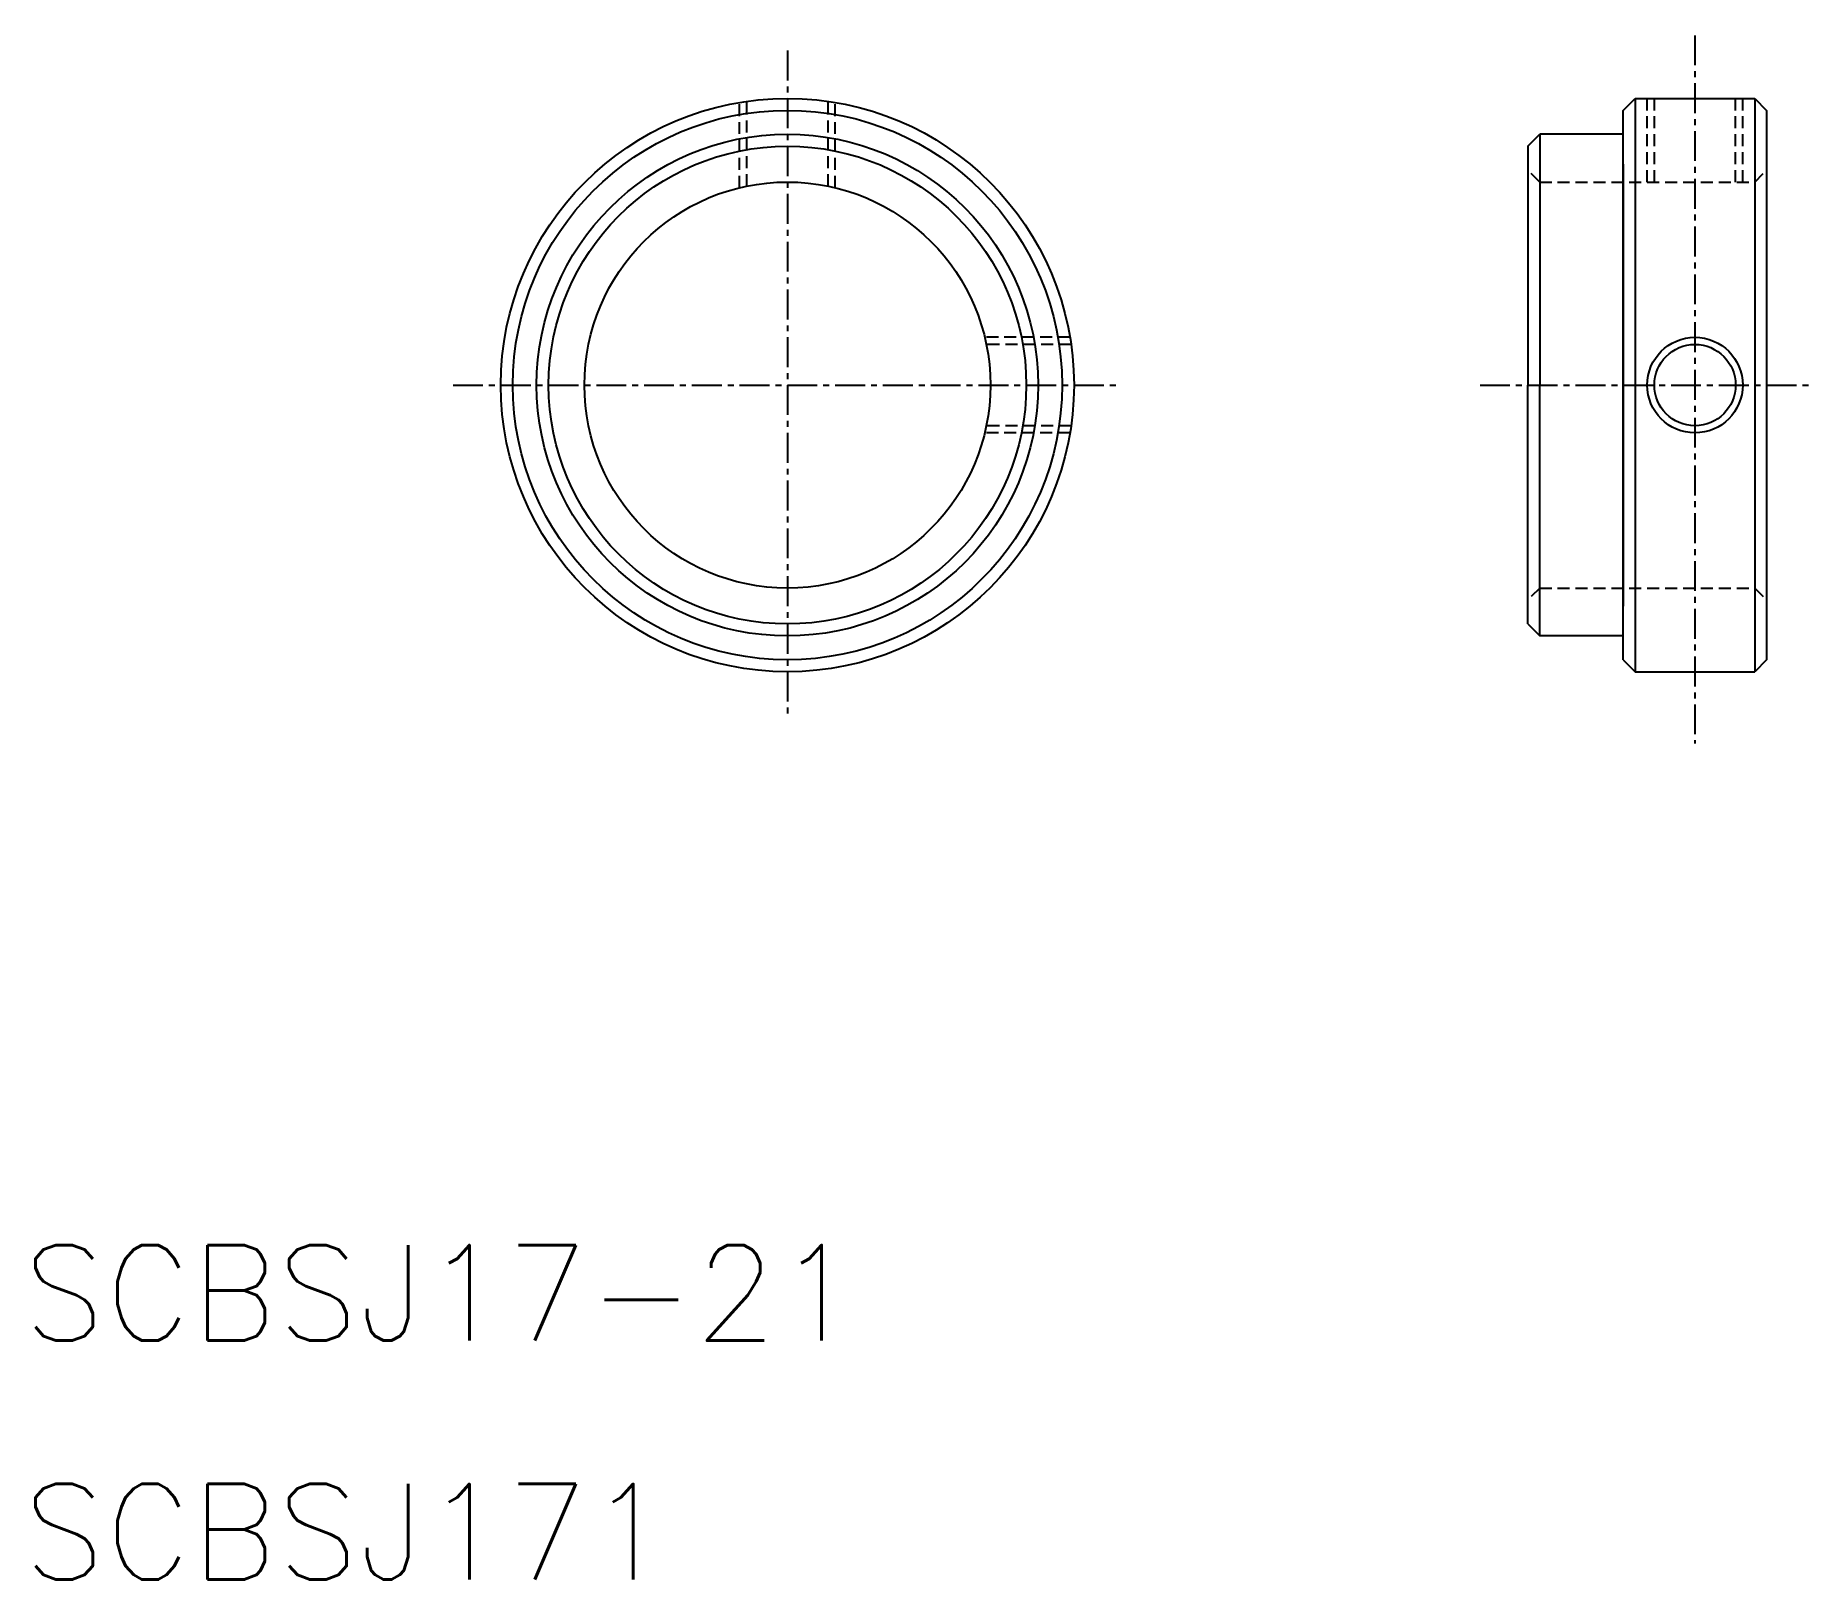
# Model space of a CAD drawing. Extents: x 10.5 to 84.8, y 10 to 74.6.
import ezdxf

# ---------------------------------------------------------------- set-up
doc = ezdxf.new("R2010")
doc.units = 0
doc.linetypes.add('CENTER', pattern=[2, 1.25, -0.25, 0.25, -0.25])
doc.linetypes.add('DASHED', pattern=[0.75, 0.5, -0.25])
doc.layers.get('0').update_dxf_attribs({"linetype": 'CONTINUOUS'})
doc.layers.add('CENTER', color=1, linetype='CENTER')
doc.styles.get("Standard").update_dxf_attribs({"font": 'txt.shx', "bigfont": 'bigfont.shx'})

msp = doc.modelspace()

# ---------------------------------------------------------------- linework, layer by layer
at = {"color": 3, "linetype": 'DASHED'}
for p, q in [((40, 68.261), (40, 71.832)), ((40.3, 68.328), (40.3, 71.879)), ((43.7, 68.328), (43.7, 71.879)), ((44, 68.261), (44, 71.832)), ((78, 68.5), (78, 72)), ((78.3, 68.5), (78.3, 72)), ((81.7, 68.5), (81.7, 72)), ((82, 68.5), (82, 72)), ((73.5, 68.5), (73, 69)), ((73.5, 68.5), (82.5, 68.5)), ((82.5, 68.5), (83, 69)), ((53.832, 62), (50.261, 62)), ((53.879, 61.7), (50.328, 61.7)), ((53.832, 58), (50.261, 58)), ((53.879, 58.3), (50.328, 58.3)), ((73.5, 51.5), (73, 51)), ((73.5, 51.5), (82.5, 51.5)), ((82.5, 51.5), (83, 51))]:
    msp.add_line(p, q, dxfattribs=at)
at = {"color": 7, "linetype": 'CONTINUOUS'}
for p, q in [((77, 71.5), (77.5, 72)), ((77, 48.5), (77, 71.5)), ((77.5, 72), (77.5, 48)), ((77.5, 72), (82.5, 72)), ((82.5, 72), (82.5, 48)), ((82.5, 72), (83, 71.5)), ((83, 71.5), (83, 48.5)), ((73, 70), (73.5, 70.5)), ((73, 70), (73, 60)), ((73.5, 70.5), (73.5, 60)), ((77, 70.5), (73.5, 70.5)), ((77, 69.25), (77, 50.75)), ((73, 50), (73, 60)), ((73.5, 49.5), (73.5, 60)), ((73, 50), (73.5, 49.5)), ((77, 49.5), (73.5, 49.5)), ((77, 48.5), (77.5, 48)), ((83, 48.5), (82.5, 48)), ((77.5, 48), (82.5, 48))]:
    msp.add_line(p, q, dxfattribs=at)
for centre, radius in [((42, 60), 12), ((42, 60), 11.5), ((42, 60), 10.5), ((42, 60), 10), ((42, 60), 8.5), ((80, 60), 1.7)]:
    msp.add_circle(centre, radius, dxfattribs=at)
at = {"color": 3, "linetype": 'CONTINUOUS'}
msp.add_circle((80, 60), 2, dxfattribs=at)
at = {"layer": 'CENTER', "color": 1, "linetype": 'CENTER'}
for p, q in [((80, 74.634), (80, 45)), ((42, 74), (42, 46)), ((28, 60), (56, 60)), ((71, 60), (84.755, 60))]:
    msp.add_line(p, q, dxfattribs=at)

# ---------------------------------------------------------------- texts
at = {"color": 7, "linetype": 'CONTINUOUS'}
for s, p in [('SCBSJ17-21', (10, 20)), ('SCBSJ171', (10, 10))]:
    msp.add_text(s, height=4, dxfattribs=at).set_placement(p)

doc.saveas('drawing.dxf')
